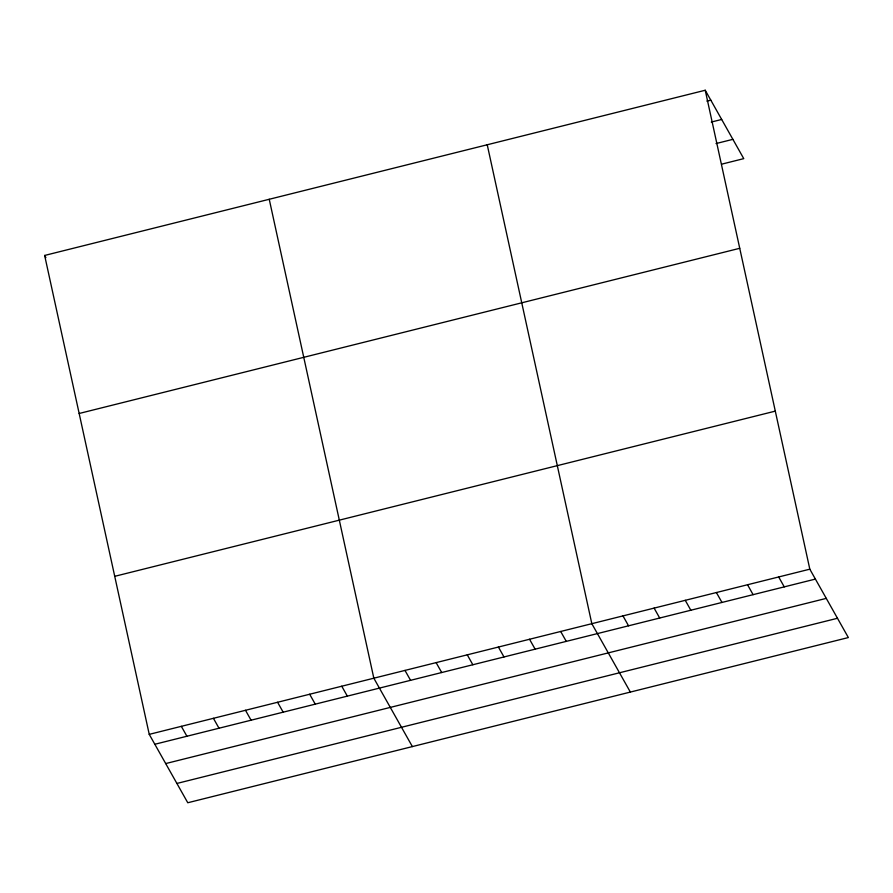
<?xml version="1.0" encoding="UTF-8"?>
<svg xmlns="http://www.w3.org/2000/svg" width="893" height="893" viewBox="0 0 893 893"><rect width="100%" height="100%" fill="white"/><g stroke="black" fill="none" stroke-linecap="round" stroke-linejoin="round"><path stroke-width="1.34" d="M705.224 90.249L809.817 569.176L848.35 637.557L187.776 802.751L149.243 734.359L44.65 255.443L705.224 90.249L743.757 158.641L721.7 164.156M706.91 101.132L710.806 100.161M711.297 122.062L721.678 119.461M716.019 143.561L732.885 139.341M79.164 413.481L739.739 248.299M114.728 576.32L775.303 411.126M149.243 734.359L809.817 569.176M154.824 744.271L815.398 579.088M165.696 763.571L826.271 598.377M176.903 783.451L837.478 618.269M778.674 576.956L784.255 586.868M747.53 584.748L753.112 594.66M716.387 592.539L721.979 602.451M685.255 600.319L690.836 610.232M654.111 608.111L659.693 618.023M622.968 615.891L628.549 625.803M630.358 692.075L591.825 623.682L487.232 144.766M560.681 631.474L566.274 641.386M529.538 639.254L535.13 649.166M498.406 647.045L503.987 656.958M467.262 654.837L472.844 664.749M436.119 662.617L441.7 672.529M404.976 670.409L410.568 680.321M412.376 746.581L373.832 678.2L269.239 199.273M341.751 686.215L347.332 696.127M309.67 694.241L315.251 704.153M44.65 255.443L45.889 257.642M277.578 702.266L283.17 712.179M245.497 710.292L251.078 720.205M213.416 718.307L218.997 728.219M181.324 726.333L186.916 736.245"/></g></svg>
